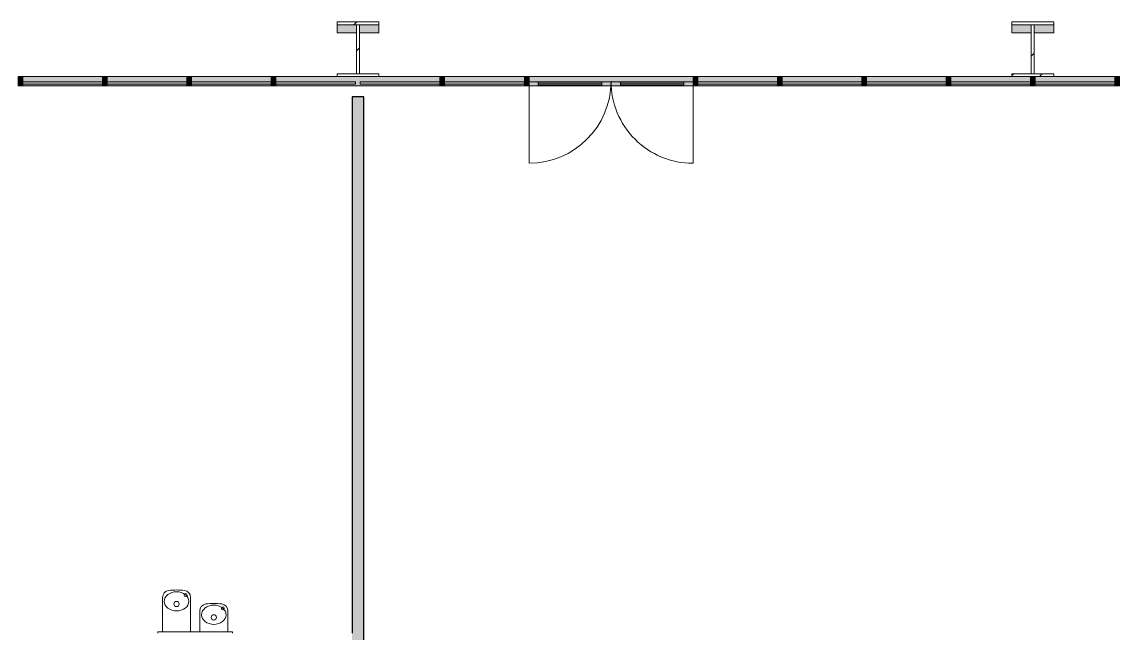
# Model space of a CAD drawing. Header units: inches. Extents: x 20461 to 27285, y -26063 to -19005.
# Drawn here: x 24099.7 to 24569.6, y -22598.9 to -22336.5 of the extents above; entities that cross this region are included whole.
import ezdxf

# ---------------------------------------------------------------- set-up
doc = ezdxf.new("R2010")
doc.units = ezdxf.units.IN
doc.header["$MEASUREMENT"] = 0
for name, color, linetype, lineweight in [('A-DOOR', 31, 'Continuous', 9), ('A-GLAZ-CURT', 52, 'Continuous', 9), ('A-GLAZ-CWMG', 51, 'Continuous', 9), ('I-WALL', 2, 'Continuous', 9), ('P-SANR-FIXT', 6, 'Continuous', 9), ('S-COLS', 52, 'Continuous', 9)]:
    doc.layers.add(name, color=color, linetype=linetype, lineweight=lineweight)
pattern_1 = [(45, (0, 0), (-25.342707, 25.342707), []), (45, (0, 38.4), (-25.342707, 25.342707), [])]

# ---------------------------------------------------------------- blocks, each defined once
blk = doc.blocks.new('System Panel - Glazed-809284-Site Plan - Phase 1')
at = {"layer": 'A-GLAZ-CURT', "transparency": 33554649}
blk.add_hatch(color=256, dxfattribs=at).paths.add_polyline_path([(-17.09, 1.25), (-17.09, 0.25), (17.09, 0.25), (17.09, 1.25)], flags=0)
at = {"layer": 'A-GLAZ-CURT'}
for p, q in [((17.09, 1.25), (-17.09, 1.25)), ((-17.09, 1.25), (-17.09, 0.25)), ((-17.09, 0.25), (-17.09, 1.25)), ((17.09, 1.25), (-17.09, 1.25)), ((-17.09, 0.25), (17.09, 0.25)), ((-17.09, 0.25), (17.09, 0.25)), ((17.09, 0.25), (17.09, 1.25)), ((17.09, 1.25), (17.09, 0.25))]:
    blk.add_line(p, q, dxfattribs=at)
blk = doc.blocks.new('Door_Single_Storefront - one-809285-Site Plan - Phase 1')
at = {"layer": 'A-DOOR'}
h = blk.add_hatch(color=256, dxfattribs=at)
h.paths.add_polyline_path([(13.59375, 2), (13.59375, 0.25), (17.59375, 0.25), (17.59375, 2)], flags=0)
h.paths.add_polyline_path([(-17.59375, 2), (-17.59375, 0.25), (-13.59375, 0.25), (-13.59375, 2)], flags=0)
h = blk.add_hatch(color=256, dxfattribs=at)
h.paths.add_polyline_path([(13.59375, 2), (-13.59375, 2), (-13.59375, 1.5), (13.59375, 1.5)], flags=0)
h.paths.add_polyline_path([(1.32823, 0.75), (-13.59375, 0.75), (-13.59375, 0.25), (13.59375, 0.25), (13.59375, 0.75)], flags=0)
blk.add_hatch(color=256, dxfattribs=at).paths.add_polyline_path([(1.32823, 1.5), (-13.59375, 1.5), (-13.59375, 0.75), (13.59375, 0.75), (13.59375, 1.5)], flags=0)
for p, q in [((-17.59375, 35.1875), (-17.59375, 0)), ((-13.59375, 2), (-17.59375, 2)), ((-17.59375, 2), (-17.59375, 0.25)), ((-17.59375, 0.25), (-13.59375, 0.25)), ((-13.59375, 0.25), (-13.59375, 2)), ((-13.59375, 2), (13.59375, 2)), ((13.59375, 1.5), (-13.59375, 1.5)), ((-13.59375, 1.5), (-13.59375, 0.75)), ((-13.59375, 0.75), (13.59375, 0.75)), ((13.59375, 0.25), (-13.59375, 0.25)), ((17.59375, 2), (13.59375, 2)), ((13.59375, 2), (13.59375, 0.25)), ((13.59375, 0.75), (13.59375, 1.5)), ((13.59375, 0.25), (17.59375, 0.25)), ((17.59375, 0.25), (17.59375, 2))]:
    blk.add_line(p, q, dxfattribs=at)
blk.add_arc((-17.59375, 0), 35.1875, 360, 90, dxfattribs=at)
blk = doc.blocks.new('Door_Single_Storefront - one-809286-Site Plan - Phase 1')
at = {"layer": 'A-DOOR'}
h = blk.add_hatch(color=256, dxfattribs=at)
h.paths.add_polyline_path([(13.59375, -2), (17.59375, -2), (17.59375, -0.25), (13.59375, -0.25)], flags=0)
h.paths.add_polyline_path([(-17.59375, -2), (-13.59375, -2), (-13.59375, -0.25), (-17.59375, -0.25)], flags=0)
h = blk.add_hatch(color=256, dxfattribs=at)
h.paths.add_polyline_path([(13.59375, -2), (13.59375, -1.5), (-13.59375, -1.5), (-13.59375, -2)], flags=0)
h.paths.add_polyline_path([(13.59375, -0.75), (13.59375, -0.25), (-13.59375, -0.25), (-13.59375, -0.75)], flags=0)
blk.add_hatch(color=256, dxfattribs=at).paths.add_polyline_path([(13.59375, -1.5), (13.59375, -0.75), (-13.59375, -0.75), (-13.59375, -1.5)], flags=0)
for p, q in [((-17.59375, -35.1875), (-17.59375, 0)), ((-17.59375, -2), (-17.59375, -0.25)), ((-17.59375, -0.25), (-13.59375, -0.25)), ((-13.59375, -2), (-17.59375, -2)), ((-13.59375, -0.25), (-13.59375, -2)), ((13.59375, -0.25), (-13.59375, -0.25)), ((-13.59375, -1.5), (-13.59375, -0.75)), ((-13.59375, -0.75), (13.59375, -0.75)), ((13.59375, -1.5), (-13.59375, -1.5)), ((-13.59375, -2), (13.59375, -2)), ((13.59375, -2), (13.59375, -0.25)), ((13.59375, -0.25), (17.59375, -0.25)), ((13.59375, -0.75), (13.59375, -1.5)), ((17.59375, -2), (13.59375, -2)), ((17.59375, -0.25), (17.59375, -2))]:
    blk.add_line(p, q, dxfattribs=at)
blk.add_arc((-17.59375, 0), 35.1875, 270, 0, dxfattribs=at)
blk = doc.blocks.new('System Panel - Glazed-V14-Site Plan - Phase 1')
at = {"layer": 'A-GLAZ-CURT', "transparency": 33554649}
blk.add_hatch(color=256, dxfattribs=at).paths.add_polyline_path([(-17.09, 1.25), (-17.09, 0.25), (17.09, 0.25), (17.09, 1.25)], flags=0)
at = {"layer": 'A-GLAZ-CURT'}
for p, q in [((17.09, 1.25), (-17.09, 1.25)), ((-17.09, 1.25), (-17.09, 0.25)), ((-17.09, 0.25), (-17.09, 1.25)), ((17.09, 1.25), (-17.09, 1.25)), ((-17.09, 0.25), (17.09, 0.25)), ((-17.09, 0.25), (17.09, 0.25)), ((17.09, 0.25), (17.09, 1.25)), ((17.09, 1.25), (17.09, 0.25))]:
    blk.add_line(p, q, dxfattribs=at)
blk = doc.blocks.new('System Panel - Glazed-V15-Site Plan - Phase 1')
at = {"layer": 'A-GLAZ-CURT', "transparency": 33554649}
blk.add_hatch(color=256, dxfattribs=at).paths.add_polyline_path([(-17.09, 1.25), (-17.09, 0.25), (17.09, 0.25), (17.09, 1.25)], flags=0)
at = {"layer": 'A-GLAZ-CURT'}
for p, q in [((17.09, 1.25), (-17.09, 1.25)), ((-17.09, 1.25), (-17.09, 0.25)), ((-17.09, 0.25), (-17.09, 1.25)), ((17.09, 1.25), (-17.09, 1.25)), ((-17.09, 0.25), (17.09, 0.25)), ((-17.09, 0.25), (17.09, 0.25)), ((17.09, 0.25), (17.09, 1.25)), ((17.09, 1.25), (17.09, 0.25))]:
    blk.add_line(p, q, dxfattribs=at)
blk = doc.blocks.new('Rectangular Mullion - Rectangular Mullion 1-769167-Site Plan - Phase 1')
at = {"layer": 'A-GLAZ-CWMG'}
h = blk.add_hatch(color=256, dxfattribs=at)
h.paths.add_polyline_path([(24498.2, -22364.05), (24532.39, -22364.05), (24532.39, -22363.3), (24498.2, -22363.3)], flags=0)
h.paths.add_polyline_path([(24524.39, -22362.3), (24532.39, -22362.3), (24532.39, -22360.05), (24498.2, -22360.05), (24498.2, -22362.3)], flags=0)
blk.add_hatch(color=256, dxfattribs=at).paths.add_polyline_path([(24532.39, -22363.3), (24532.39, -22362.3), (24498.2, -22362.3), (24498.2, -22363.3)], flags=0)
for p, q in [((24498.2, -22360.05), (24524.39, -22360.05)), ((24498.2, -22364.05), (24532.39, -22364.05))]:
    blk.add_line(p, q, dxfattribs=at)
blk = doc.blocks.new('Rectangular Mullion - Rectangular Mullion 1-V16-Site Plan - Phase 1')
at = {"layer": 'A-GLAZ-CWMG'}
h = blk.add_hatch(color=256, dxfattribs=at)
h.paths.add_polyline_path([(24462.02, -22364.05), (24496.2, -22364.05), (24496.2, -22363.3), (24462.02, -22363.3)], flags=0)
h.paths.add_polyline_path([(24462.02, -22362.3), (24496.2, -22362.3), (24496.2, -22360.05), (24462.02, -22360.05)], flags=0)
blk.add_hatch(color=256, dxfattribs=at).paths.add_polyline_path([(24496.2, -22363.3), (24496.2, -22362.3), (24462.02, -22362.3), (24462.02, -22363.3)], flags=0)
for p, q in [((24462.02, -22360.05), (24496.2, -22360.05)), ((24462.02, -22364.05), (24496.2, -22364.05))]:
    blk.add_line(p, q, dxfattribs=at)
blk = doc.blocks.new('Rectangular Mullion - Rectangular Mullion 1-769168-Site Plan - Phase 1')
at = {"layer": 'A-GLAZ-CWMG'}
blk.add_hatch(color=256, dxfattribs=at).paths.add_polyline_path([(24368.72, -22362.3), (24387.64, -22362.3), (24387.64, -22360.05), (24352.45, -22360.05), (24352.45, -22362.3), (24356.45, -22362.3)], flags=0)
blk.add_line((24352.45, -22360.05), (24387.64, -22360.05), dxfattribs=at)
blk = doc.blocks.new('Rectangular Mullion - Rectangular Mullion 1-769169-Site Plan - Phase 1')
at = {"layer": 'A-GLAZ-CWMG'}
blk.add_hatch(color=256, dxfattribs=at).paths.add_polyline_path([(24348.45, -22362.3), (24352.45, -22362.3), (24352.45, -22360.05), (24317.27, -22360.05), (24317.27, -22362.3), (24321.27, -22362.3)], flags=0)
blk.add_line((24317.27, -22360.05), (24352.45, -22360.05), dxfattribs=at)
blk = doc.blocks.new('Rectangular Mullion - Rectangular Mullion 1-V17-Site Plan - Phase 1')
at = {"layer": 'A-GLAZ-CWMG'}
for points in [[(24279.08, -22364.05), (24279.08, -22363.3), (24244.89, -22363.3), (24244.89, -22362.3), (24279.08, -22362.3), (24279.08, -22360.05), (24243.89, -22360.05), (24243.89, -22364.05), (24244.89, -22364.05)], [(24279.08, -22363.3), (24279.08, -22362.3), (24244.89, -22362.3), (24244.89, -22363.3)]]:
    blk.add_hatch(color=256, dxfattribs=at).paths.add_polyline_path(points, flags=0)
for p, q in [((24252.89, -22360.05), (24279.08, -22360.05)), ((24243.89, -22364.05), (24279.08, -22364.05))]:
    blk.add_line(p, q, dxfattribs=at)
blk = doc.blocks.new('Rectangular Mullion - Rectangular Mullion 1-809282-Site Plan - Phase 1')
at = {"layer": 'A-GLAZ-CWMG'}
blk.add_hatch(color=256, dxfattribs=at).paths.add_polyline_path([(-1, -2), (-1, 2), (1, 2), (1, -2)], flags=0)
at = {"layer": 'A-GLAZ-CWMG', "lineweight": 13}
for p, q in [((-1, 2), (1, 2)), ((-1, -2), (-1, 2)), ((1, 2), (1, -2)), ((1, -2), (-1, -2))]:
    blk.add_line(p, q, dxfattribs=at)
blk = doc.blocks.new('Rectangular Mullion - Rectangular Mullion 1-V18-Site Plan - Phase 1')
at = {"layer": 'A-GLAZ-CWMG'}
blk.add_hatch(color=256, dxfattribs=at).paths.add_polyline_path([(-1, -2), (-1, 2), (1, 2), (1, -2)], flags=0)
at = {"layer": 'A-GLAZ-CWMG', "lineweight": 13}
for p, q in [((-1, 2), (1, 2)), ((-1, -2), (-1, 2)), ((1, 2), (1, -0.25)), ((1, -2), (-1, -2))]:
    blk.add_line(p, q, dxfattribs=at)
blk = doc.blocks.new('Rectangular Mullion - Rectangular Mullion 1-V19-Site Plan - Phase 1')
at = {"layer": 'A-GLAZ-CWMG'}
blk.add_hatch(color=256, dxfattribs=at).paths.add_polyline_path([(-1, -2), (-1, 2), (1, 2), (1, -2)], flags=0)
at = {"layer": 'A-GLAZ-CWMG', "lineweight": 13}
for p, q in [((-1, 2), (1, 2)), ((-1, -0.25), (-1, 2)), ((1, 2), (1, -2)), ((1, -2), (-1, -2))]:
    blk.add_line(p, q, dxfattribs=at)
blk = doc.blocks.new('Rectangular Mullion - Rectangular Mullion 1-V20-Site Plan - Phase 1')
at = {"layer": 'A-GLAZ-CWMG'}
for points in [[(24242.89, -22364.05), (24243.89, -22364.05), (24243.89, -22360.05), (24208.7, -22360.05), (24208.7, -22362.3), (24242.89, -22362.3), (24242.89, -22363.3), (24208.7, -22363.3), (24208.7, -22364.05)], [(24242.89, -22363.3), (24242.89, -22362.3), (24208.7, -22362.3), (24208.7, -22363.3)]]:
    blk.add_hatch(color=256, dxfattribs=at).paths.add_polyline_path(points, flags=0)
for p, q in [((24208.7, -22360.05), (24234.89, -22360.05)), ((24208.7, -22364.05), (24243.89, -22364.05))]:
    blk.add_line(p, q, dxfattribs=at)
blk = doc.blocks.new('Drinking_Fountain-Haws_Corporation-Wall_Mounted_1119 - 1119-477162-Site Plan - Phase 1')
at = {"layer": 'P-SANR-FIXT'}
for p, q in [((13.07, 19.62), (13.07, 4.82)), ((25.07, 4.82), (25.07, 19.62)), ((29.07, 13.87), (29.07, 4.82)), ((41.07, 4.82), (41.07, 13.87)), ((43.07, 4.82), (11.07, 4.82)), ((11.07, 4.82), (11.07, 4.32)), ((43.07, 4.32), (43.07, 4.82))]:
    blk.add_line(p, q, dxfattribs=at)
for centre, radius in [((22.94, 20.67), 0.625), ((19.07, 16.82), 1.13), ((38.94, 14.94), 0.625), ((35.07, 11.07), 1.13)]:
    blk.add_circle(centre, radius, dxfattribs=at)
for centre, radius, start, end in [((16.07, 19.62), 3, 97.5776, 180), ((19.07, -2.93), 25.75, 82.4224, 97.5776), ((22.07, 19.62), 3, 360, 82.4224), ((32.07, 13.87), 3, 97.5776, 180), ((35.07, -8.68), 25.75, 82.4224, 97.5776), ((38.07, 13.87), 3, 360, 82.4224)]:
    blk.add_arc(centre, radius, start, end, dxfattribs=at)
for centre, ratio in [((19.07, 17.95), 0.786373), ((35.07, 12.2), 0.786365)]:
    blk.add_ellipse(centre, major_axis=(-5.25, 0), ratio=ratio, dxfattribs=at)
blk = doc.blocks.new('Rectangular Mullion - Rectangular Mullion 1-V26-Site Plan - Phase 1')
at = {"layer": 'A-GLAZ-CWMG'}
h = blk.add_hatch(color=256, dxfattribs=at)
h.paths.add_polyline_path([(24534.39, -22364.05), (24568.58, -22364.05), (24568.58, -22363.3), (24534.39, -22363.3)], flags=0)
h.paths.add_polyline_path([(24534.39, -22362.3), (24568.58, -22362.3), (24568.58, -22360.05), (24534.39, -22360.05)], flags=0)
blk.add_hatch(color=256, dxfattribs=at).paths.add_polyline_path([(24568.58, -22363.3), (24568.58, -22362.3), (24534.39, -22362.3), (24534.39, -22363.3)], flags=0)
for p, q in [((24542.39, -22360.05), (24568.58, -22360.05)), ((24534.39, -22364.05), (24568.58, -22364.05))]:
    blk.add_line(p, q, dxfattribs=at)

msp = doc.modelspace()

# ---------------------------------------------------------------- hatches: boundary and pattern name
at = {"layer": 'I-WALL'}
msp.add_hatch(color=256, dxfattribs=at).paths.add_polyline_path([(24246.390225, -22781.30281), (24246.390225, -22368.67781), (24241.390225, -22368.67781), (24241.390225, -22781.30281)], flags=0)
at = {"layer": 'S-COLS'}
h = msp.add_hatch(dxfattribs=at)
h.set_pattern_fill('FP_1', color=256, style=0, pattern_type=2)
h.set_pattern_definition(pattern_1)
h.paths.add_polyline_path([(24252.890225, -22337.802767), (24252.890225, -22336.549442), (24234.890225, -22336.549442), (24234.890225, -22337.802767)], flags=0)
at = {"layer": 'S-COLS', "lineweight": 5}
h = msp.add_hatch(color=256, dxfattribs=at)
h.paths.add_polyline_path([(24243.265225, -22341.306135), (24243.265225, -22337.802767), (24234.890225, -22337.802767), (24234.890225, -22341.306135)], flags=0)
h.paths.add_polyline_path([(24252.890225, -22341.306135), (24252.890225, -22337.802767), (24244.515225, -22337.802767), (24244.515225, -22341.306135)], flags=0)
at = {"layer": 'S-COLS'}
h = msp.add_hatch(dxfattribs=at)
h.set_pattern_fill('FP_1', color=256, style=0, pattern_type=2)
h.set_pattern_definition(pattern_1)
h.paths.add_polyline_path([(24244.515225, -22358.80281), (24244.515225, -22337.802767), (24243.265225, -22337.802767), (24243.265225, -22358.80281)], flags=0)
at = {"layer": 'S-COLS', "lineweight": 5}
h = msp.add_hatch(color=256, dxfattribs=at)
h.paths.add_polyline_path([(24532.765225, -22341.306135), (24532.765225, -22337.802767), (24524.390225, -22337.802767), (24524.390225, -22341.306135)], flags=0)
h.paths.add_polyline_path([(24542.390225, -22341.306135), (24542.390225, -22337.802767), (24534.015225, -22337.802767), (24534.015225, -22341.306135)], flags=0)
at = {"layer": 'S-COLS'}
h = msp.add_hatch(dxfattribs=at)
h.set_pattern_fill('FP_1', color=256, style=0, pattern_type=2)
h.set_pattern_definition(pattern_1)
h.paths.add_polyline_path([(24534.015225, -22358.80281), (24534.015225, -22337.802767), (24532.765225, -22337.802767), (24532.765225, -22358.80281)], flags=0)
h = msp.add_hatch(dxfattribs=at)
h.set_pattern_fill('FP_1', color=256, style=0, pattern_type=2)
h.set_pattern_definition(pattern_1)
h.paths.add_polyline_path([(24542.390225, -22360.05281), (24542.390225, -22358.80281), (24524.390225, -22358.80281), (24524.390225, -22360.05281)], flags=0)

# ---------------------------------------------------------------- linework, layer by layer
at = {"layer": 'I-WALL', "lineweight": 25}
for p, q in [((24246.390225, -22368.67781), (24241.390225, -22368.67781)), ((24241.390225, -22368.67781), (24241.390225, -22598.86531)), ((24246.390225, -22781.30281), (24246.390225, -22368.67781))]:
    msp.add_line(p, q, dxfattribs=at)
at = {"layer": 'S-COLS', "lineweight": 15}
for p, q in [((24252.890225, -22336.549442), (24234.890225, -22336.549442)), ((24234.890225, -22336.549442), (24234.890225, -22337.802767)), ((24234.890225, -22337.802767), (24252.890225, -22337.802767)), ((24244.515225, -22337.802767), (24243.265225, -22337.802767)), ((24243.265225, -22337.802767), (24243.265225, -22358.80281)), ((24244.515225, -22358.80281), (24244.515225, -22337.802767)), ((24252.890225, -22337.802767), (24252.890225, -22336.549442)), ((24542.390225, -22336.549442), (24524.390225, -22336.549442)), ((24524.390225, -22336.549442), (24524.390225, -22337.802767)), ((24524.390225, -22337.802767), (24542.390225, -22337.802767)), ((24534.015225, -22337.802767), (24532.765225, -22337.802767)), ((24532.765225, -22337.802767), (24532.765225, -22358.80281)), ((24534.015225, -22358.80281), (24534.015225, -22337.802767)), ((24542.390225, -22337.802767), (24542.390225, -22336.549442)), ((24234.890225, -22358.80281), (24234.890225, -22360.05281)), ((24252.890225, -22358.80281), (24234.890225, -22358.80281)), ((24234.890225, -22360.05281), (24252.890225, -22360.05281)), ((24243.265225, -22358.80281), (24244.515225, -22358.80281)), ((24252.890225, -22360.05281), (24252.890225, -22358.80281)), ((24524.390225, -22358.80281), (24524.390225, -22360.05281)), ((24542.390225, -22358.80281), (24524.390225, -22358.80281)), ((24524.390225, -22360.05281), (24542.390225, -22360.05281)), ((24532.765225, -22358.80281), (24534.015225, -22358.80281)), ((24542.390225, -22360.05281), (24542.390225, -22358.80281))]:
    msp.add_line(p, q, dxfattribs=at)
at = {"layer": 'S-COLS'}
for p, q in [((24234.890225, -22337.802767), (24234.890225, -22341.306135)), ((24252.890225, -22337.802767), (24252.890225, -22341.306135)), ((24524.390225, -22337.802767), (24524.390225, -22341.306135)), ((24542.390225, -22337.802767), (24542.390225, -22341.306135)), ((24243.265225, -22341.306135), (24234.890225, -22341.306135)), ((24252.890225, -22341.306135), (24244.515225, -22341.306135)), ((24532.765225, -22341.306135), (24524.390225, -22341.306135)), ((24542.390225, -22341.306135), (24534.015225, -22341.306135))]:
    msp.add_line(p, q, dxfattribs=at)

# ---------------------------------------------------------------- block references
at = {"layer": 'A-DOOR'}
msp.add_blockref('Door_Single_Storefront - one-809286-Site Plan - Phase 1', (24334.858975, -22362.05281), dxfattribs=at)
at = {"layer": 'A-DOOR', "rotation": 180}
msp.add_blockref('Door_Single_Storefront - one-809285-Site Plan - Phase 1', (24370.046475, -22362.05281), dxfattribs=at)
at = {"layer": 'A-GLAZ-CURT', "rotation": 180}
for name, p in [('System Panel - Glazed-809284-Site Plan - Phase 1', (24117.233975, -22362.05281)), ('System Panel - Glazed-809284-Site Plan - Phase 1', (24153.421475, -22362.05281)), ('System Panel - Glazed-809284-Site Plan - Phase 1', (24189.608975, -22362.05281)), ('System Panel - Glazed-V15-Site Plan - Phase 1', (24225.796475, -22362.05281)), ('System Panel - Glazed-V14-Site Plan - Phase 1', (24261.983975, -22362.05281)), ('System Panel - Glazed-809284-Site Plan - Phase 1', (24298.171475, -22362.05281)), ('System Panel - Glazed-809284-Site Plan - Phase 1', (24406.733975, -22362.05281)), ('System Panel - Glazed-809284-Site Plan - Phase 1', (24442.921475, -22362.05281)), ('System Panel - Glazed-809284-Site Plan - Phase 1', (24479.108975, -22362.05281)), ('System Panel - Glazed-809284-Site Plan - Phase 1', (24515.296475, -22362.05281)), ('System Panel - Glazed-809284-Site Plan - Phase 1', (24551.483975, -22362.05281))]:
    msp.add_blockref(name, p, dxfattribs=at)
at = {"layer": 'A-GLAZ-CWMG', "extrusion": (0, 0, -1)}
for name, p in [('Rectangular Mullion - Rectangular Mullion 1-809282-Site Plan - Phase 1', (-24099.140225, -22362.05281)), ('Rectangular Mullion - Rectangular Mullion 1-809282-Site Plan - Phase 1', (-24135.327725, -22362.05281)), ('Rectangular Mullion - Rectangular Mullion 1-809282-Site Plan - Phase 1', (-24171.515225, -22362.05281)), ('Rectangular Mullion - Rectangular Mullion 1-809282-Site Plan - Phase 1', (-24207.702725, -22362.05281)), ('Rectangular Mullion - Rectangular Mullion 1-809282-Site Plan - Phase 1', (-24280.077725, -22362.05281)), ('Rectangular Mullion - Rectangular Mullion 1-V19-Site Plan - Phase 1', (-24316.265225, -22362.05281)), ('Rectangular Mullion - Rectangular Mullion 1-V18-Site Plan - Phase 1', (-24388.640225, -22362.05281)), ('Rectangular Mullion - Rectangular Mullion 1-809282-Site Plan - Phase 1', (-24424.827725, -22362.05281)), ('Rectangular Mullion - Rectangular Mullion 1-809282-Site Plan - Phase 1', (-24461.015225, -22362.05281)), ('Rectangular Mullion - Rectangular Mullion 1-809282-Site Plan - Phase 1', (-24497.202725, -22362.05281)), ('Rectangular Mullion - Rectangular Mullion 1-809282-Site Plan - Phase 1', (-24533.390225, -22362.05281)), ('Rectangular Mullion - Rectangular Mullion 1-809282-Site Plan - Phase 1', (-24569.577725, -22362.05281))]:
    msp.add_blockref(name, p, dxfattribs=at)
at = {"layer": 'A-GLAZ-CWMG'}
for name, p in [('Rectangular Mullion - Rectangular Mullion 1-V16-Site Plan - Phase 1', (-361.875, 0)), ('Rectangular Mullion - Rectangular Mullion 1-V16-Site Plan - Phase 1', (-325.6875, 0)), ('Rectangular Mullion - Rectangular Mullion 1-V16-Site Plan - Phase 1', (-289.5, 0)), ('Rectangular Mullion - Rectangular Mullion 1-V20-Site Plan - Phase 1', (0, 0)), ('Rectangular Mullion - Rectangular Mullion 1-V17-Site Plan - Phase 1', (0, 0)), ('Rectangular Mullion - Rectangular Mullion 1-V16-Site Plan - Phase 1', (-180.9375, 0)), ('Rectangular Mullion - Rectangular Mullion 1-769169-Site Plan - Phase 1', (0, 0)), ('Rectangular Mullion - Rectangular Mullion 1-769168-Site Plan - Phase 1', (0, 0)), ('Rectangular Mullion - Rectangular Mullion 1-V16-Site Plan - Phase 1', (-72.375, 0)), ('Rectangular Mullion - Rectangular Mullion 1-V16-Site Plan - Phase 1', (-36.1875, 0)), ('Rectangular Mullion - Rectangular Mullion 1-V16-Site Plan - Phase 1', (0, 0)), ('Rectangular Mullion - Rectangular Mullion 1-769167-Site Plan - Phase 1', (0, 0)), ('Rectangular Mullion - Rectangular Mullion 1-V26-Site Plan - Phase 1', (0, 0))]:
    msp.add_blockref(name, p, dxfattribs=at)
at = {"layer": 'P-SANR-FIXT'}
msp.add_blockref('Drinking_Fountain-Haws_Corporation-Wall_Mounted_1119 - 1119-477162-Site Plan - Phase 1', (24146.97125, -22603.18531), dxfattribs=at)

doc.saveas('drawing.dxf')
